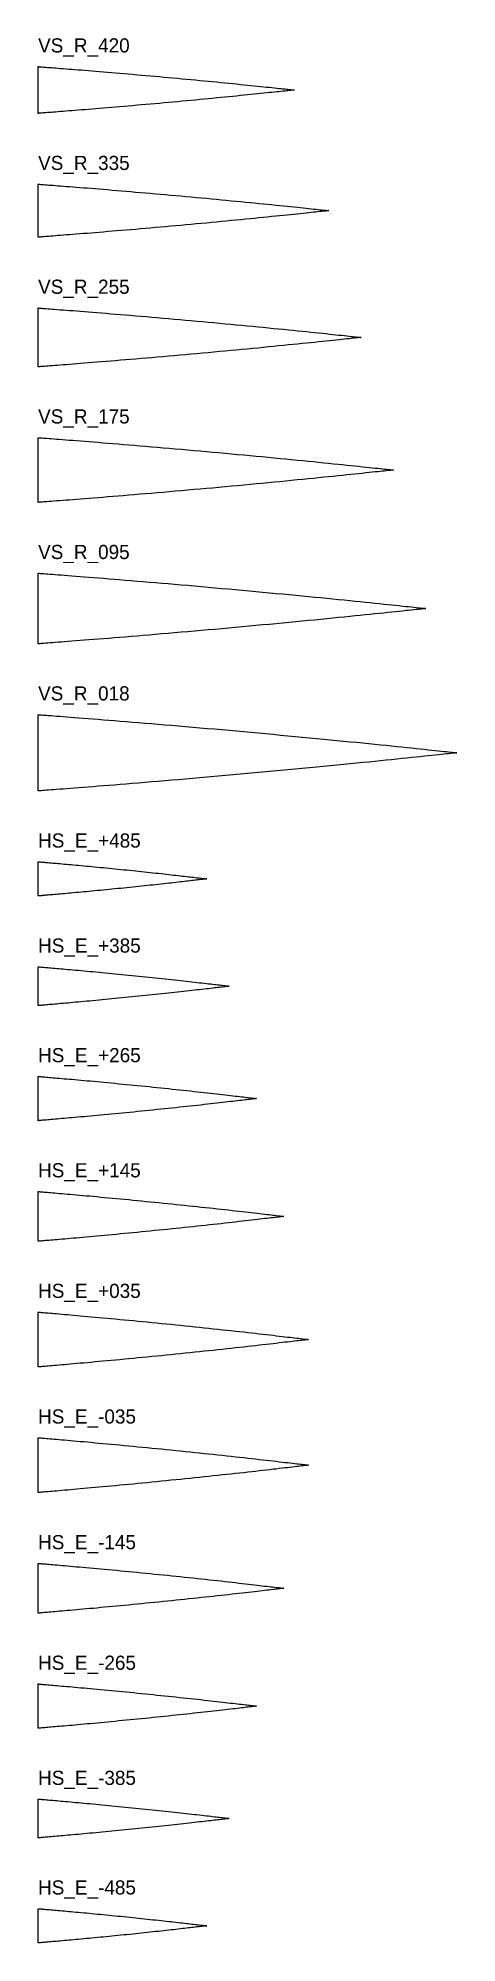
# Model space of a CAD drawing. Header units: millimetres. Extents: x 10 to 99, y 10 to 413.
import ezdxf

# ---------------------------------------------------------------- set-up
doc = ezdxf.new("R2010")
doc.units = ezdxf.units.MM
doc.layers.add('CUT', color=1, linetype='Continuous')
doc.layers.add('ENGRAVE_ID', color=5, linetype='Continuous')

msp = doc.modelspace()

# ---------------------------------------------------------------- linework, layer by layer
at = {"layer": 'CUT'}
for points in [[(10, 407.38), (10.02, 407.38), (10.07, 407.38), (10.15, 407.37), (10.27, 407.36), (10.42, 407.35), (10.61, 407.34), (10.82, 407.32), (11.08, 407.3), (11.36, 407.28), (11.67, 407.26), (12.02, 407.23), (12.4, 407.2), (12.81, 407.17), (13.25, 407.14), (13.72, 407.1), (14.22, 407.06), (14.74, 407.02), (15.3, 406.98), (15.88, 406.93), (16.49, 406.88), (17.12, 406.83), (17.78, 406.78), (18.46, 406.73), (19.17, 406.67), (19.9, 406.61), (20.65, 406.55), (21.42, 406.49), (22.21, 406.42), (23.02, 406.36), (23.85, 406.29), (24.69, 406.22), (25.55, 406.15), (26.42, 406.07), (27.31, 406), (28.21, 405.92), (29.12, 405.84), (30.04, 405.76), (30.97, 405.68), (31.91, 405.6), (32.85, 405.52), (33.8, 405.44), (34.75, 405.35), (35.71, 405.27), (36.66, 405.18), (37.62, 405.09), (38.58, 405), (39.54, 404.92), (40.49, 404.83), (41.44, 404.74), (42.38, 404.65), (43.32, 404.56), (44.25, 404.48), (45.17, 404.39), (46.08, 404.3), (46.97, 404.21), (47.86, 404.13), (48.73, 404.04), (49.59, 403.96), (50.44, 403.87), (51.26, 403.79), (52.07, 403.71), (52.86, 403.63), (53.63, 403.55), (54.39, 403.48), (55.11, 403.4), (55.82, 403.33), (56.5, 403.26), (57.16, 403.19), (57.8, 403.13), (58.41, 403.06), (58.99, 403), (59.54, 402.94), (60.07, 402.89), (60.57, 402.83), (61.04, 402.78), (61.48, 402.74), (61.89, 402.69), (62.27, 402.65), (62.61, 402.62), (62.93, 402.58), (63.21, 402.55), (63.46, 402.52), (63.68, 402.5), (63.86, 402.48), (64.02, 402.46), (64.13, 402.45), (64.22, 402.44), (64.27, 402.44), (64.29, 402.43), (64.27, 402.43), (64.22, 402.43), (64.13, 402.42), (64.02, 402.41), (63.86, 402.39), (63.68, 402.37), (63.46, 402.35), (63.21, 402.32), (62.93, 402.29), (62.61, 402.25), (62.27, 402.22), (61.89, 402.18), (61.48, 402.13), (61.04, 402.08), (60.57, 402.03), (60.07, 401.98), (59.54, 401.93), (58.99, 401.87), (58.41, 401.81), (57.8, 401.74), (57.16, 401.68), (56.5, 401.61), (55.82, 401.54), (55.11, 401.47), (54.39, 401.39), (53.63, 401.32), (52.86, 401.24), (52.07, 401.16), (51.26, 401.08), (50.44, 401), (49.59, 400.91), (48.73, 400.83), (47.86, 400.74), (46.97, 400.66), (46.08, 400.57), (45.17, 400.48), (44.25, 400.39), (43.32, 400.31), (42.38, 400.22), (41.44, 400.13), (40.49, 400.04), (39.54, 399.95), (38.58, 399.86), (37.62, 399.78), (36.66, 399.69), (35.71, 399.6), (34.75, 399.52), (33.8, 399.43), (32.85, 399.35), (31.91, 399.27), (30.97, 399.19), (30.04, 399.1), (29.12, 399.03), (28.21, 398.95), (27.31, 398.87), (26.42, 398.8), (25.55, 398.72), (24.69, 398.65), (23.85, 398.58), (23.02, 398.51), (22.21, 398.44), (21.42, 398.38), (20.65, 398.32), (19.9, 398.26), (19.17, 398.2), (18.46, 398.14), (17.78, 398.09), (17.12, 398.04), (16.49, 397.99), (15.88, 397.94), (15.3, 397.89), (14.74, 397.85), (14.22, 397.81), (13.72, 397.77), (13.25, 397.73), (12.81, 397.7), (12.4, 397.67), (12.02, 397.64), (11.67, 397.61), (11.36, 397.59), (11.08, 397.57), (10.82, 397.55), (10.61, 397.53), (10.42, 397.52), (10.27, 397.51), (10.15, 397.5), (10.07, 397.49), (10.02, 397.49), (10, 397.49)], [(10, 382.49), (10.02, 382.49), (10.08, 382.48), (10.17, 382.47), (10.31, 382.46), (10.48, 382.45), (10.69, 382.44), (10.94, 382.42), (11.22, 382.4), (11.54, 382.37), (11.9, 382.34), (12.29, 382.31), (12.72, 382.28), (13.18, 382.25), (13.68, 382.21), (14.22, 382.17), (14.78, 382.12), (15.38, 382.08), (16.01, 382.03), (16.67, 381.98), (17.36, 381.92), (18.08, 381.87), (18.83, 381.81), (19.6, 381.74), (20.4, 381.68), (21.23, 381.61), (22.08, 381.55), (22.96, 381.47), (23.85, 381.4), (24.77, 381.33), (25.71, 381.25), (26.66, 381.17), (27.64, 381.09), (28.63, 381), (29.63, 380.92), (30.65, 380.83), (31.69, 380.74), (32.73, 380.65), (33.78, 380.56), (34.85, 380.47), (35.92, 380.38), (36.99, 380.28), (38.07, 380.18), (39.16, 380.09), (40.24, 379.99), (41.33, 379.89), (42.42, 379.79), (43.5, 379.69), (44.58, 379.59), (45.66, 379.49), (46.73, 379.39), (47.79, 379.29), (48.84, 379.19), (49.88, 379.09), (50.92, 378.99), (51.94, 378.89), (52.94, 378.8), (53.93, 378.7), (54.91, 378.6), (55.86, 378.51), (56.8, 378.42), (57.72, 378.33), (58.62, 378.24), (59.49, 378.15), (60.34, 378.06), (61.17, 377.98), (61.97, 377.89), (62.75, 377.81), (63.49, 377.74), (64.21, 377.66), (64.9, 377.59), (65.56, 377.52), (66.19, 377.45), (66.79, 377.39), (67.36, 377.33), (67.89, 377.27), (68.39, 377.22), (68.85, 377.17), (69.28, 377.13), (69.67, 377.08), (70.03, 377.04), (70.35, 377.01), (70.64, 376.98), (70.88, 376.95), (71.09, 376.93), (71.27, 376.91), (71.4, 376.9), (71.49, 376.89), (71.55, 376.88), (71.57, 376.88), (71.55, 376.88), (71.49, 376.87), (71.4, 376.86), (71.27, 376.84), (71.09, 376.83), (70.88, 376.8), (70.64, 376.78), (70.35, 376.75), (70.03, 376.71), (69.67, 376.67), (69.28, 376.63), (68.85, 376.58), (68.39, 376.53), (67.89, 376.48), (67.36, 376.42), (66.79, 376.36), (66.19, 376.3), (65.56, 376.23), (64.9, 376.17), (64.21, 376.09), (63.49, 376.02), (62.75, 375.94), (61.97, 375.86), (61.17, 375.78), (60.34, 375.69), (59.49, 375.61), (58.62, 375.52), (57.72, 375.43), (56.8, 375.34), (55.86, 375.24), (54.91, 375.15), (53.93, 375.05), (52.94, 374.96), (51.94, 374.86), (50.92, 374.76), (49.88, 374.66), (48.84, 374.56), (47.79, 374.46), (46.73, 374.36), (45.66, 374.26), (44.58, 374.16), (43.5, 374.06), (42.42, 373.96), (41.33, 373.86), (40.24, 373.77), (39.16, 373.67), (38.07, 373.57), (36.99, 373.47), (35.92, 373.38), (34.85, 373.29), (33.78, 373.19), (32.73, 373.1), (31.69, 373.01), (30.65, 372.92), (29.63, 372.84), (28.63, 372.75), (27.64, 372.67), (26.66, 372.59), (25.71, 372.51), (24.77, 372.43), (23.85, 372.35), (22.96, 372.28), (22.08, 372.21), (21.23, 372.14), (20.4, 372.07), (19.6, 372.01), (18.83, 371.95), (18.08, 371.89), (17.36, 371.83), (16.67, 371.78), (16.01, 371.73), (15.38, 371.68), (14.78, 371.63), (14.22, 371.59), (13.68, 371.55), (13.18, 371.51), (12.72, 371.47), (12.29, 371.44), (11.9, 371.41), (11.54, 371.38), (11.22, 371.36), (10.94, 371.34), (10.69, 371.32), (10.48, 371.3), (10.31, 371.29), (10.17, 371.28), (10.08, 371.27), (10.02, 371.27), (10, 371.27)], [(10, 356.27), (10.02, 356.27), (10.09, 356.26), (10.19, 356.25), (10.34, 356.24), (10.53, 356.23), (10.76, 356.21), (11.04, 356.19), (11.36, 356.17), (11.71, 356.14), (12.11, 356.11), (12.55, 356.08), (13.02, 356.04), (13.54, 356), (14.09, 355.96), (14.69, 355.91), (15.31, 355.86), (15.98, 355.81), (16.68, 355.76), (17.41, 355.7), (18.18, 355.64), (18.98, 355.58), (19.81, 355.51), (20.67, 355.44), (21.56, 355.37), (22.48, 355.3), (23.43, 355.22), (24.4, 355.14), (25.39, 355.06), (26.41, 354.98), (27.46, 354.89), (28.52, 354.8), (29.6, 354.71), (30.7, 354.62), (31.82, 354.53), (32.95, 354.43), (34.1, 354.33), (35.26, 354.23), (36.43, 354.13), (37.61, 354.03), (38.8, 353.92), (40, 353.82), (41.2, 353.71), (42.4, 353.6), (43.61, 353.49), (44.82, 353.38), (46.03, 353.27), (47.23, 353.16), (48.43, 353.05), (49.63, 352.94), (50.82, 352.83), (52, 352.72), (53.17, 352.61), (54.33, 352.5), (55.47, 352.39), (56.61, 352.28), (57.72, 352.17), (58.83, 352.06), (59.91, 351.95), (60.97, 351.85), (62.01, 351.75), (63.03, 351.64), (64.03, 351.54), (65, 351.45), (65.95, 351.35), (66.87, 351.26), (67.76, 351.16), (68.62, 351.08), (69.45, 350.99), (70.25, 350.91), (71.02, 350.83), (71.75, 350.75), (72.45, 350.68), (73.12, 350.61), (73.74, 350.54), (74.34, 350.48), (74.89, 350.42), (75.4, 350.36), (75.88, 350.31), (76.32, 350.26), (76.72, 350.22), (77.07, 350.18), (77.39, 350.15), (77.66, 350.12), (77.9, 350.09), (78.09, 350.07), (78.24, 350.06), (78.34, 350.04), (78.41, 350.04), (78.43, 350.04), (78.41, 350.03), (78.34, 350.03), (78.24, 350.01), (78.09, 350), (77.9, 349.98), (77.66, 349.95), (77.39, 349.92), (77.07, 349.89), (76.72, 349.85), (76.32, 349.81), (75.88, 349.76), (75.4, 349.71), (74.89, 349.65), (74.34, 349.59), (73.74, 349.53), (73.12, 349.46), (72.45, 349.39), (71.75, 349.32), (71.02, 349.24), (70.25, 349.16), (69.45, 349.08), (68.62, 348.99), (67.76, 348.91), (66.87, 348.81), (65.95, 348.72), (65, 348.62), (64.03, 348.53), (63.03, 348.43), (62.01, 348.32), (60.97, 348.22), (59.91, 348.12), (58.83, 348.01), (57.72, 347.9), (56.61, 347.79), (55.47, 347.68), (54.33, 347.57), (53.17, 347.46), (52, 347.35), (50.82, 347.24), (49.63, 347.13), (48.43, 347.02), (47.23, 346.91), (46.03, 346.8), (44.82, 346.69), (43.61, 346.58), (42.4, 346.47), (41.2, 346.36), (40, 346.25), (38.8, 346.15), (37.61, 346.04), (36.43, 345.94), (35.26, 345.84), (34.1, 345.74), (32.95, 345.64), (31.82, 345.54), (30.7, 345.45), (29.6, 345.36), (28.52, 345.27), (27.46, 345.18), (26.41, 345.09), (25.39, 345.01), (24.4, 344.93), (23.43, 344.85), (22.48, 344.77), (21.56, 344.7), (20.67, 344.63), (19.81, 344.56), (18.98, 344.49), (18.18, 344.43), (17.41, 344.37), (16.68, 344.31), (15.98, 344.26), (15.31, 344.21), (14.69, 344.16), (14.09, 344.11), (13.54, 344.07), (13.02, 344.03), (12.55, 343.99), (12.11, 343.96), (11.71, 343.93), (11.36, 343.9), (11.04, 343.88), (10.76, 343.86), (10.53, 343.84), (10.34, 343.83), (10.19, 343.82), (10.09, 343.81), (10.02, 343.8), (10, 343.8)], [(10, 328.8), (10.02, 328.8), (10.09, 328.8), (10.21, 328.79), (10.37, 328.77), (10.58, 328.76), (10.84, 328.74), (11.14, 328.72), (11.49, 328.69), (11.88, 328.66), (12.32, 328.63), (12.8, 328.59), (13.33, 328.55), (13.89, 328.51), (14.5, 328.46), (15.15, 328.41), (15.85, 328.36), (16.58, 328.3), (17.35, 328.24), (18.15, 328.18), (19, 328.11), (19.88, 328.04), (20.79, 327.97), (21.74, 327.9), (22.72, 327.82), (23.73, 327.74), (24.77, 327.65), (25.84, 327.57), (26.94, 327.48), (28.06, 327.38), (29.21, 327.29), (30.38, 327.19), (31.57, 327.09), (32.78, 326.99), (34.01, 326.89), (35.26, 326.78), (36.52, 326.67), (37.79, 326.56), (39.08, 326.45), (40.38, 326.34), (41.69, 326.22), (43, 326.11), (44.33, 325.99), (45.65, 325.87), (46.98, 325.75), (48.31, 325.63), (49.64, 325.51), (50.96, 325.39), (52.28, 325.27), (53.6, 325.14), (54.91, 325.02), (56.2, 324.9), (57.49, 324.78), (58.77, 324.66), (60.03, 324.53), (61.28, 324.41), (62.51, 324.29), (63.72, 324.18), (64.91, 324.06), (66.08, 323.94), (67.23, 323.83), (68.35, 323.72), (69.45, 323.61), (70.51, 323.5), (71.56, 323.39), (72.57, 323.29), (73.55, 323.19), (74.49, 323.09), (75.41, 323), (76.29, 322.91), (77.13, 322.82), (77.94, 322.73), (78.71, 322.65), (79.44, 322.58), (80.13, 322.5), (80.78, 322.43), (81.39, 322.37), (81.96, 322.31), (82.48, 322.25), (82.96, 322.2), (83.4, 322.15), (83.79, 322.11), (84.14, 322.07), (84.44, 322.04), (84.7, 322.01), (84.91, 321.99), (85.07, 321.97), (85.19, 321.96), (85.26, 321.95), (85.29, 321.95), (85.26, 321.94), (85.19, 321.94), (85.07, 321.92), (84.91, 321.91), (84.7, 321.88), (84.44, 321.86), (84.14, 321.82), (83.79, 321.79), (83.4, 321.74), (82.96, 321.7), (82.48, 321.64), (81.96, 321.59), (81.39, 321.53), (80.78, 321.46), (80.13, 321.39), (79.44, 321.32), (78.71, 321.24), (77.94, 321.16), (77.13, 321.08), (76.29, 320.99), (75.41, 320.9), (74.49, 320.8), (73.55, 320.7), (72.57, 320.6), (71.56, 320.5), (70.51, 320.4), (69.45, 320.29), (68.35, 320.18), (67.23, 320.07), (66.08, 319.95), (64.91, 319.84), (63.72, 319.72), (62.51, 319.6), (61.28, 319.48), (60.03, 319.36), (58.77, 319.24), (57.49, 319.12), (56.2, 319), (54.91, 318.87), (53.6, 318.75), (52.28, 318.63), (50.96, 318.51), (49.64, 318.39), (48.31, 318.26), (46.98, 318.14), (45.65, 318.02), (44.33, 317.91), (43, 317.79), (41.69, 317.67), (40.38, 317.56), (39.08, 317.44), (37.79, 317.33), (36.52, 317.22), (35.26, 317.11), (34.01, 317.01), (32.78, 316.9), (31.57, 316.8), (30.38, 316.7), (29.21, 316.61), (28.06, 316.51), (26.94, 316.42), (25.84, 316.33), (24.77, 316.24), (23.73, 316.16), (22.72, 316.08), (21.74, 316), (20.79, 315.92), (19.88, 315.85), (19, 315.78), (18.15, 315.72), (17.35, 315.65), (16.58, 315.59), (15.85, 315.54), (15.15, 315.48), (14.5, 315.43), (13.89, 315.39), (13.33, 315.34), (12.8, 315.3), (12.32, 315.27), (11.88, 315.23), (11.49, 315.2), (11.14, 315.18), (10.84, 315.16), (10.58, 315.14), (10.37, 315.12), (10.21, 315.11), (10.09, 315.1), (10.02, 315.09), (10, 315.09)], [(10, 300.09), (10.03, 300.09), (10.1, 300.08), (10.23, 300.07), (10.41, 300.06), (10.64, 300.04), (10.92, 300.02), (11.25, 300), (11.63, 299.97), (12.06, 299.94), (12.53, 299.9), (13.06, 299.86), (13.63, 299.82), (14.25, 299.77), (14.91, 299.72), (15.62, 299.67), (16.38, 299.61), (17.18, 299.55), (18.02, 299.48), (18.9, 299.41), (19.82, 299.34), (20.78, 299.26), (21.77, 299.19), (22.81, 299.1), (23.88, 299.02), (24.98, 298.93), (26.12, 298.84), (27.28, 298.74), (28.48, 298.65), (29.7, 298.55), (30.96, 298.44), (32.23, 298.34), (33.53, 298.23), (34.85, 298.12), (36.19, 298), (37.56, 297.89), (38.93, 297.77), (40.32, 297.65), (41.73, 297.53), (43.15, 297.4), (44.57, 297.28), (46.01, 297.15), (47.45, 297.02), (48.9, 296.89), (50.35, 296.76), (51.8, 296.63), (53.25, 296.5), (54.69, 296.37), (56.13, 296.23), (57.57, 296.1), (59, 295.97), (60.41, 295.83), (61.82, 295.7), (63.21, 295.57), (64.59, 295.44), (65.95, 295.3), (67.29, 295.17), (68.61, 295.05), (69.91, 294.92), (71.19, 294.79), (72.44, 294.67), (73.66, 294.54), (74.86, 294.42), (76.03, 294.31), (77.16, 294.19), (78.27, 294.08), (79.33, 293.97), (80.37, 293.86), (81.37, 293.76), (82.33, 293.66), (83.25, 293.56), (84.13, 293.47), (84.97, 293.38), (85.76, 293.3), (86.52, 293.22), (87.23, 293.14), (87.89, 293.07), (88.51, 293.01), (89.09, 292.94), (89.61, 292.89), (90.09, 292.84), (90.52, 292.79), (90.9, 292.75), (91.23, 292.71), (91.5, 292.68), (91.73, 292.66), (91.91, 292.64), (92.04, 292.62), (92.12, 292.62), (92.14, 292.61), (92.12, 292.61), (92.04, 292.6), (91.91, 292.59), (91.73, 292.57), (91.5, 292.54), (91.23, 292.51), (90.9, 292.48), (90.52, 292.44), (90.09, 292.39), (89.61, 292.34), (89.09, 292.28), (88.51, 292.22), (87.89, 292.16), (87.23, 292.08), (86.52, 292.01), (85.76, 291.93), (84.97, 291.84), (84.13, 291.76), (83.25, 291.66), (82.33, 291.57), (81.37, 291.47), (80.37, 291.36), (79.33, 291.26), (78.27, 291.15), (77.16, 291.04), (76.03, 290.92), (74.86, 290.8), (73.66, 290.68), (72.44, 290.56), (71.19, 290.44), (69.91, 290.31), (68.61, 290.18), (67.29, 290.05), (65.95, 289.92), (64.59, 289.79), (63.21, 289.66), (61.82, 289.53), (60.41, 289.39), (59, 289.26), (57.57, 289.13), (56.13, 288.99), (54.69, 288.86), (53.25, 288.73), (51.8, 288.6), (50.35, 288.46), (48.9, 288.33), (47.45, 288.2), (46.01, 288.08), (44.57, 287.95), (43.15, 287.82), (41.73, 287.7), (40.32, 287.58), (38.93, 287.46), (37.56, 287.34), (36.19, 287.22), (34.85, 287.11), (33.53, 287), (32.23, 286.89), (30.96, 286.79), (29.7, 286.68), (28.48, 286.58), (27.28, 286.48), (26.12, 286.39), (24.98, 286.3), (23.88, 286.21), (22.81, 286.12), (21.77, 286.04), (20.78, 285.96), (19.82, 285.89), (18.9, 285.82), (18.02, 285.75), (17.18, 285.68), (16.38, 285.62), (15.62, 285.56), (14.91, 285.51), (14.25, 285.46), (13.63, 285.41), (13.06, 285.37), (12.53, 285.33), (12.06, 285.29), (11.63, 285.26), (11.25, 285.23), (10.92, 285.2), (10.64, 285.18), (10.41, 285.17), (10.23, 285.15), (10.1, 285.14), (10.03, 285.14), (10, 285.14)], [(10, 270.14), (10.03, 270.13), (10.11, 270.13), (10.25, 270.12), (10.44, 270.1), (10.69, 270.08), (10.99, 270.06), (11.35, 270.03), (11.76, 270), (12.22, 269.97), (12.74, 269.93), (13.3, 269.89), (13.92, 269.84), (14.59, 269.79), (15.31, 269.73), (16.08, 269.68), (16.89, 269.61), (17.75, 269.55), (18.66, 269.48), (19.61, 269.4), (20.61, 269.32), (21.64, 269.24), (22.72, 269.16), (23.84, 269.07), (24.99, 268.98), (26.18, 268.88), (27.41, 268.78), (28.67, 268.68), (29.96, 268.57), (31.29, 268.46), (32.64, 268.35), (34.02, 268.24), (35.42, 268.12), (36.85, 268), (38.3, 267.88), (39.77, 267.75), (41.26, 267.63), (42.76, 267.5), (44.28, 267.37), (45.81, 267.23), (47.35, 267.1), (48.9, 266.96), (50.46, 266.82), (52.02, 266.68), (53.59, 266.54), (55.15, 266.4), (56.72, 266.26), (58.28, 266.11), (59.84, 265.97), (61.39, 265.82), (62.93, 265.68), (64.46, 265.54), (65.98, 265.39), (67.49, 265.25), (68.97, 265.11), (70.44, 264.96), (71.89, 264.82), (73.32, 264.68), (74.72, 264.55), (76.1, 264.41), (77.46, 264.28), (78.78, 264.14), (80.07, 264.01), (81.33, 263.89), (82.56, 263.76), (83.75, 263.64), (84.91, 263.52), (86.02, 263.41), (87.1, 263.3), (88.14, 263.19), (89.13, 263.08), (90.08, 262.98), (90.99, 262.89), (91.85, 262.8), (92.67, 262.71), (93.43, 262.63), (94.15, 262.55), (94.82, 262.48), (95.44, 262.41), (96.01, 262.35), (96.52, 262.3), (96.99, 262.25), (97.4, 262.2), (97.75, 262.17), (98.05, 262.13), (98.3, 262.11), (98.49, 262.08), (98.63, 262.07), (98.72, 262.06), (98.74, 262.06), (98.72, 262.05), (98.63, 262.05), (98.49, 262.03), (98.3, 262.01), (98.05, 261.98), (97.75, 261.95), (97.4, 261.91), (96.99, 261.87), (96.52, 261.82), (96.01, 261.76), (95.44, 261.7), (94.82, 261.63), (94.15, 261.56), (93.43, 261.49), (92.67, 261.4), (91.85, 261.32), (90.99, 261.23), (90.08, 261.13), (89.13, 261.03), (88.14, 260.93), (87.1, 260.82), (86.02, 260.71), (84.91, 260.59), (83.75, 260.47), (82.56, 260.35), (81.33, 260.23), (80.07, 260.1), (78.78, 259.97), (77.46, 259.84), (76.1, 259.7), (74.72, 259.57), (73.32, 259.43), (71.89, 259.29), (70.44, 259.15), (68.97, 259.01), (67.49, 258.87), (65.98, 258.72), (64.46, 258.58), (62.93, 258.43), (61.39, 258.29), (59.84, 258.15), (58.28, 258), (56.72, 257.86), (55.15, 257.72), (53.59, 257.57), (52.02, 257.43), (50.46, 257.29), (48.9, 257.16), (47.35, 257.02), (45.81, 256.88), (44.28, 256.75), (42.76, 256.62), (41.26, 256.49), (39.77, 256.36), (38.3, 256.24), (36.85, 256.11), (35.42, 255.99), (34.02, 255.88), (32.64, 255.76), (31.29, 255.65), (29.96, 255.54), (28.67, 255.44), (27.41, 255.33), (26.18, 255.23), (24.99, 255.14), (23.84, 255.05), (22.72, 254.96), (21.64, 254.87), (20.61, 254.79), (19.61, 254.71), (18.66, 254.64), (17.75, 254.57), (16.89, 254.5), (16.08, 254.44), (15.31, 254.38), (14.59, 254.33), (13.92, 254.28), (13.3, 254.23), (12.74, 254.19), (12.22, 254.15), (11.76, 254.11), (11.35, 254.08), (10.99, 254.05), (10.69, 254.03), (10.44, 254.01), (10.25, 254), (10.11, 253.99), (10.03, 253.98), (10, 253.98)], [(10, 238.98), (10.01, 238.98), (10.04, 238.98), (10.1, 238.97), (10.18, 238.96), (10.28, 238.96), (10.4, 238.95), (10.54, 238.93), (10.71, 238.92), (10.89, 238.9), (11.1, 238.89), (11.33, 238.87), (11.58, 238.85), (11.85, 238.82), (12.14, 238.8), (12.45, 238.77), (12.77, 238.74), (13.12, 238.71), (13.49, 238.68), (13.87, 238.65), (14.27, 238.61), (14.69, 238.58), (15.12, 238.54), (15.57, 238.5), (16.03, 238.46), (16.51, 238.41), (17.01, 238.37), (17.52, 238.32), (18.04, 238.28), (18.57, 238.23), (19.11, 238.18), (19.67, 238.13), (20.23, 238.07), (20.81, 238.02), (21.39, 237.96), (21.98, 237.91), (22.58, 237.85), (23.19, 237.79), (23.8, 237.73), (24.41, 237.67), (25.03, 237.61), (25.66, 237.55), (26.29, 237.49), (26.91, 237.43), (27.54, 237.36), (28.18, 237.3), (28.81, 237.24), (29.43, 237.17), (30.06, 237.11), (30.69, 237.04), (31.31, 236.98), (31.92, 236.91), (32.53, 236.85), (33.14, 236.78), (33.74, 236.72), (34.33, 236.66), (34.91, 236.59), (35.49, 236.53), (36.05, 236.47), (36.61, 236.41), (37.15, 236.35), (37.68, 236.29), (38.2, 236.23), (38.71, 236.17), (39.21, 236.12), (39.69, 236.06), (40.15, 236.01), (40.6, 235.96), (41.03, 235.91), (41.45, 235.86), (41.85, 235.82), (42.23, 235.77), (42.6, 235.73), (42.95, 235.69), (43.27, 235.65), (43.58, 235.61), (43.87, 235.58), (44.14, 235.55), (44.39, 235.52), (44.62, 235.49), (44.83, 235.46), (45.01, 235.44), (45.18, 235.42), (45.32, 235.4), (45.44, 235.39), (45.54, 235.38), (45.62, 235.37), (45.68, 235.36), (45.71, 235.36), (45.72, 235.36), (45.71, 235.35), (45.68, 235.35), (45.62, 235.34), (45.54, 235.33), (45.44, 235.32), (45.32, 235.31), (45.18, 235.29), (45.01, 235.27), (44.83, 235.25), (44.62, 235.22), (44.39, 235.2), (44.14, 235.17), (43.87, 235.13), (43.58, 235.1), (43.27, 235.06), (42.95, 235.03), (42.6, 234.98), (42.23, 234.94), (41.85, 234.9), (41.45, 234.85), (41.03, 234.8), (40.6, 234.75), (40.15, 234.7), (39.69, 234.65), (39.21, 234.59), (38.71, 234.54), (38.2, 234.48), (37.68, 234.42), (37.15, 234.36), (36.61, 234.3), (36.05, 234.24), (35.49, 234.18), (34.91, 234.12), (34.33, 234.05), (33.74, 233.99), (33.14, 233.93), (32.53, 233.86), (31.92, 233.8), (31.31, 233.73), (30.69, 233.67), (30.06, 233.6), (29.43, 233.54), (28.81, 233.48), (28.18, 233.41), (27.54, 233.35), (26.91, 233.29), (26.29, 233.22), (25.66, 233.16), (25.03, 233.1), (24.41, 233.04), (23.8, 232.98), (23.19, 232.92), (22.58, 232.86), (21.98, 232.8), (21.39, 232.75), (20.81, 232.69), (20.23, 232.64), (19.67, 232.59), (19.11, 232.53), (18.57, 232.48), (18.04, 232.44), (17.52, 232.39), (17.01, 232.34), (16.51, 232.3), (16.03, 232.25), (15.57, 232.21), (15.12, 232.17), (14.69, 232.14), (14.27, 232.1), (13.87, 232.06), (13.49, 232.03), (13.12, 232), (12.77, 231.97), (12.45, 231.94), (12.14, 231.91), (11.85, 231.89), (11.58, 231.87), (11.33, 231.84), (11.1, 231.83), (10.89, 231.81), (10.71, 231.79), (10.54, 231.78), (10.4, 231.77), (10.28, 231.76), (10.18, 231.75), (10.1, 231.74), (10.04, 231.74), (10.01, 231.73), (10, 231.73)], [(10, 216.73), (10.01, 216.73), (10.05, 216.73), (10.11, 216.72), (10.2, 216.72), (10.31, 216.71), (10.45, 216.7), (10.62, 216.68), (10.8, 216.67), (11.01, 216.65), (11.25, 216.63), (11.51, 216.61), (11.79, 216.58), (12.1, 216.56), (12.42, 216.53), (12.77, 216.5), (13.15, 216.47), (13.54, 216.43), (13.95, 216.4), (14.39, 216.36), (14.84, 216.32), (15.32, 216.28), (15.81, 216.23), (16.32, 216.19), (16.85, 216.14), (17.39, 216.09), (17.95, 216.04), (18.53, 215.99), (19.12, 215.94), (19.72, 215.88), (20.34, 215.82), (20.97, 215.77), (21.61, 215.71), (22.26, 215.65), (22.92, 215.58), (23.59, 215.52), (24.27, 215.45), (24.96, 215.39), (25.65, 215.32), (26.35, 215.25), (27.06, 215.19), (27.76, 215.12), (28.47, 215.04), (29.19, 214.97), (29.9, 214.9), (30.62, 214.83), (31.33, 214.76), (32.05, 214.68), (32.76, 214.61), (33.46, 214.54), (34.17, 214.46), (34.87, 214.39), (35.56, 214.32), (36.25, 214.25), (36.93, 214.17), (37.6, 214.1), (38.26, 214.03), (38.91, 213.96), (39.55, 213.89), (40.18, 213.82), (40.8, 213.75), (41.4, 213.68), (41.99, 213.62), (42.57, 213.55), (43.13, 213.49), (43.67, 213.43), (44.2, 213.37), (44.71, 213.31), (45.2, 213.25), (45.68, 213.2), (46.13, 213.15), (46.57, 213.1), (46.98, 213.05), (47.37, 213), (47.75, 212.96), (48.1, 212.92), (48.42, 212.88), (48.73, 212.84), (49.01, 212.81), (49.27, 212.78), (49.51, 212.75), (49.72, 212.72), (49.9, 212.7), (50.07, 212.68), (50.21, 212.66), (50.32, 212.65), (50.41, 212.64), (50.47, 212.63), (50.51, 212.63), (50.52, 212.63), (50.51, 212.62), (50.47, 212.62), (50.41, 212.61), (50.32, 212.6), (50.21, 212.59), (50.07, 212.57), (49.9, 212.55), (49.72, 212.53), (49.51, 212.5), (49.27, 212.47), (49.01, 212.44), (48.73, 212.41), (48.42, 212.37), (48.1, 212.33), (47.75, 212.29), (47.37, 212.25), (46.98, 212.2), (46.57, 212.15), (46.13, 212.1), (45.68, 212.05), (45.2, 212), (44.71, 211.94), (44.2, 211.88), (43.67, 211.82), (43.13, 211.76), (42.57, 211.7), (41.99, 211.63), (41.4, 211.57), (40.8, 211.5), (40.18, 211.43), (39.55, 211.36), (38.91, 211.29), (38.26, 211.22), (37.6, 211.15), (36.93, 211.08), (36.25, 211), (35.56, 210.93), (34.87, 210.86), (34.17, 210.79), (33.46, 210.71), (32.76, 210.64), (32.05, 210.57), (31.33, 210.49), (30.62, 210.42), (29.9, 210.35), (29.19, 210.28), (28.47, 210.21), (27.76, 210.13), (27.06, 210.07), (26.35, 210), (25.65, 209.93), (24.96, 209.86), (24.27, 209.8), (23.59, 209.73), (22.92, 209.67), (22.26, 209.6), (21.61, 209.54), (20.97, 209.48), (20.34, 209.43), (19.72, 209.37), (19.12, 209.31), (18.53, 209.26), (17.95, 209.21), (17.39, 209.16), (16.85, 209.11), (16.32, 209.06), (15.81, 209.02), (15.32, 208.97), (14.84, 208.93), (14.39, 208.89), (13.95, 208.85), (13.54, 208.82), (13.15, 208.78), (12.77, 208.75), (12.42, 208.72), (12.1, 208.69), (11.79, 208.67), (11.51, 208.64), (11.25, 208.62), (11.01, 208.6), (10.8, 208.58), (10.62, 208.57), (10.45, 208.56), (10.31, 208.54), (10.2, 208.53), (10.11, 208.53), (10.05, 208.52), (10.01, 208.52), (10, 208.52)], [(10, 193.52), (10.01, 193.52), (10.06, 193.51), (10.13, 193.51), (10.23, 193.5), (10.36, 193.49), (10.52, 193.47), (10.7, 193.46), (10.92, 193.44), (11.16, 193.42), (11.43, 193.4), (11.72, 193.37), (12.05, 193.35), (12.39, 193.32), (12.77, 193.28), (13.17, 193.25), (13.59, 193.21), (14.04, 193.17), (14.52, 193.13), (15.01, 193.09), (15.53, 193.04), (16.07, 193), (16.63, 192.95), (17.22, 192.9), (17.82, 192.84), (18.44, 192.79), (19.08, 192.73), (19.74, 192.67), (20.41, 192.61), (21.1, 192.55), (21.81, 192.48), (22.53, 192.41), (23.26, 192.35), (24, 192.28), (24.76, 192.21), (25.52, 192.13), (26.3, 192.06), (27.09, 191.98), (27.88, 191.91), (28.68, 191.83), (29.48, 191.75), (30.29, 191.67), (31.1, 191.59), (31.92, 191.51), (32.73, 191.43), (33.55, 191.35), (34.36, 191.26), (35.18, 191.18), (35.99, 191.1), (36.8, 191.01), (37.6, 190.93), (38.4, 190.84), (39.19, 190.76), (39.98, 190.68), (40.76, 190.6), (41.52, 190.51), (42.28, 190.43), (43.02, 190.35), (43.75, 190.27), (44.47, 190.19), (45.18, 190.11), (45.87, 190.04), (46.54, 189.96), (47.2, 189.89), (47.84, 189.82), (48.46, 189.75), (49.06, 189.68), (49.65, 189.61), (50.21, 189.55), (50.75, 189.48), (51.27, 189.42), (51.76, 189.36), (52.24, 189.31), (52.69, 189.26), (53.11, 189.21), (53.51, 189.16), (53.89, 189.12), (54.23, 189.07), (54.56, 189.04), (54.85, 189), (55.12, 188.97), (55.36, 188.94), (55.58, 188.91), (55.76, 188.89), (55.92, 188.87), (56.05, 188.86), (56.15, 188.84), (56.22, 188.83), (56.27, 188.83), (56.28, 188.83), (56.27, 188.83), (56.22, 188.82), (56.15, 188.81), (56.05, 188.8), (55.92, 188.78), (55.76, 188.77), (55.58, 188.74), (55.36, 188.72), (55.12, 188.69), (54.85, 188.66), (54.56, 188.62), (54.23, 188.58), (53.89, 188.54), (53.51, 188.5), (53.11, 188.45), (52.69, 188.4), (52.24, 188.35), (51.76, 188.29), (51.27, 188.23), (50.75, 188.17), (50.21, 188.11), (49.65, 188.05), (49.06, 187.98), (48.46, 187.91), (47.84, 187.84), (47.2, 187.77), (46.54, 187.69), (45.87, 187.62), (45.18, 187.54), (44.47, 187.46), (43.75, 187.39), (43.02, 187.31), (42.28, 187.22), (41.52, 187.14), (40.76, 187.06), (39.98, 186.98), (39.19, 186.89), (38.4, 186.81), (37.6, 186.73), (36.8, 186.64), (35.99, 186.56), (35.18, 186.48), (34.36, 186.39), (33.55, 186.31), (32.73, 186.23), (31.92, 186.15), (31.1, 186.06), (30.29, 185.98), (29.48, 185.9), (28.68, 185.83), (27.88, 185.75), (27.09, 185.67), (26.3, 185.6), (25.52, 185.52), (24.76, 185.45), (24, 185.38), (23.26, 185.31), (22.53, 185.24), (21.81, 185.17), (21.1, 185.11), (20.41, 185.05), (19.74, 184.99), (19.08, 184.93), (18.44, 184.87), (17.82, 184.81), (17.22, 184.76), (16.63, 184.71), (16.07, 184.66), (15.53, 184.61), (15.01, 184.57), (14.52, 184.52), (14.04, 184.48), (13.59, 184.44), (13.17, 184.41), (12.77, 184.37), (12.39, 184.34), (12.05, 184.31), (11.72, 184.28), (11.43, 184.26), (11.16, 184.24), (10.92, 184.22), (10.7, 184.2), (10.52, 184.18), (10.36, 184.17), (10.23, 184.16), (10.13, 184.15), (10.06, 184.14), (10.01, 184.14), (10, 184.14)], [(10, 169.14), (10.02, 169.14), (10.06, 169.13), (10.15, 169.13), (10.26, 169.12), (10.4, 169.1), (10.58, 169.09), (10.79, 169.07), (11.03, 169.05), (11.3, 169.03), (11.6, 169), (11.94, 168.98), (12.3, 168.95), (12.69, 168.91), (13.11, 168.88), (13.56, 168.84), (14.04, 168.8), (14.55, 168.75), (15.08, 168.71), (15.64, 168.66), (16.22, 168.61), (16.83, 168.55), (17.46, 168.5), (18.11, 168.44), (18.79, 168.38), (19.49, 168.32), (20.21, 168.25), (20.95, 168.19), (21.71, 168.12), (22.48, 168.05), (23.28, 167.97), (24.08, 167.9), (24.91, 167.82), (25.75, 167.74), (26.6, 167.66), (27.46, 167.58), (28.33, 167.5), (29.21, 167.42), (30.1, 167.33), (31, 167.24), (31.9, 167.15), (32.81, 167.06), (33.73, 166.97), (34.64, 166.88), (35.56, 166.79), (36.48, 166.7), (37.4, 166.61), (38.31, 166.51), (39.23, 166.42), (40.14, 166.32), (41.04, 166.23), (41.94, 166.14), (42.83, 166.04), (43.71, 165.95), (44.58, 165.86), (45.44, 165.76), (46.29, 165.67), (47.13, 165.58), (47.96, 165.49), (48.76, 165.4), (49.56, 165.31), (50.33, 165.23), (51.09, 165.14), (51.83, 165.06), (52.55, 164.98), (53.25, 164.9), (53.93, 164.82), (54.58, 164.75), (55.21, 164.67), (55.82, 164.6), (56.4, 164.54), (56.96, 164.47), (57.49, 164.41), (58, 164.35), (58.48, 164.29), (58.93, 164.24), (59.35, 164.19), (59.74, 164.14), (60.1, 164.1), (60.44, 164.06), (60.74, 164.02), (61.01, 163.99), (61.25, 163.96), (61.46, 163.94), (61.64, 163.92), (61.78, 163.9), (61.89, 163.89), (61.98, 163.88), (62.02, 163.87), (62.04, 163.87), (62.02, 163.87), (61.98, 163.86), (61.89, 163.85), (61.78, 163.84), (61.64, 163.82), (61.46, 163.8), (61.25, 163.77), (61.01, 163.74), (60.74, 163.71), (60.44, 163.67), (60.1, 163.63), (59.74, 163.59), (59.35, 163.55), (58.93, 163.5), (58.48, 163.44), (58, 163.39), (57.49, 163.33), (56.96, 163.26), (56.4, 163.2), (55.82, 163.13), (55.21, 163.06), (54.58, 162.99), (53.93, 162.91), (53.25, 162.84), (52.55, 162.76), (51.83, 162.68), (51.09, 162.59), (50.33, 162.51), (49.56, 162.42), (48.76, 162.33), (47.96, 162.25), (47.13, 162.16), (46.29, 162.06), (45.44, 161.97), (44.58, 161.88), (43.71, 161.79), (42.83, 161.69), (41.94, 161.6), (41.04, 161.51), (40.14, 161.41), (39.23, 161.32), (38.31, 161.22), (37.4, 161.13), (36.48, 161.04), (35.56, 160.94), (34.64, 160.85), (33.73, 160.76), (32.81, 160.67), (31.9, 160.58), (31, 160.49), (30.1, 160.41), (29.21, 160.32), (28.33, 160.24), (27.46, 160.15), (26.6, 160.07), (25.75, 159.99), (24.91, 159.91), (24.08, 159.84), (23.28, 159.76), (22.48, 159.69), (21.71, 159.62), (20.95, 159.55), (20.21, 159.48), (19.49, 159.42), (18.79, 159.36), (18.11, 159.29), (17.46, 159.24), (16.83, 159.18), (16.22, 159.13), (15.64, 159.08), (15.08, 159.03), (14.55, 158.98), (14.04, 158.94), (13.56, 158.9), (13.11, 158.86), (12.69, 158.82), (12.3, 158.79), (11.94, 158.76), (11.6, 158.73), (11.3, 158.71), (11.03, 158.68), (10.79, 158.66), (10.58, 158.65), (10.4, 158.63), (10.26, 158.62), (10.15, 158.61), (10.06, 158.6), (10.02, 158.6), (10, 158.6)], [(10, 143.6), (10.02, 143.6), (10.07, 143.59), (10.16, 143.58), (10.29, 143.57), (10.45, 143.56), (10.64, 143.54), (10.87, 143.52), (11.14, 143.5), (11.43, 143.48), (11.77, 143.45), (12.13, 143.42), (12.53, 143.38), (12.96, 143.35), (13.43, 143.31), (13.92, 143.27), (14.45, 143.22), (15.01, 143.17), (15.59, 143.12), (16.21, 143.07), (16.85, 143.01), (17.52, 142.95), (18.22, 142.89), (18.94, 142.83), (19.68, 142.76), (20.45, 142.69), (21.25, 142.62), (22.06, 142.55), (22.9, 142.47), (23.75, 142.4), (24.62, 142.32), (25.51, 142.23), (26.42, 142.15), (27.34, 142.06), (28.28, 141.97), (29.23, 141.88), (30.19, 141.79), (31.16, 141.7), (32.14, 141.61), (33.13, 141.51), (34.13, 141.41), (35.13, 141.31), (36.13, 141.21), (37.14, 141.11), (38.15, 141.01), (39.17, 140.91), (40.18, 140.81), (41.19, 140.71), (42.19, 140.6), (43.19, 140.5), (44.19, 140.39), (45.18, 140.29), (46.16, 140.19), (47.13, 140.08), (48.09, 139.98), (49.04, 139.88), (49.98, 139.78), (50.9, 139.68), (51.81, 139.58), (52.7, 139.48), (53.57, 139.39), (54.42, 139.29), (55.26, 139.2), (56.07, 139.11), (56.87, 139.02), (57.64, 138.93), (58.38, 138.84), (59.1, 138.76), (59.8, 138.68), (60.47, 138.6), (61.11, 138.53), (61.73, 138.46), (62.31, 138.39), (62.87, 138.32), (63.4, 138.26), (63.89, 138.2), (64.36, 138.15), (64.79, 138.1), (65.19, 138.05), (65.55, 138.01), (65.89, 137.97), (66.18, 137.93), (66.45, 137.9), (66.68, 137.87), (66.87, 137.85), (67.03, 137.83), (67.16, 137.81), (67.25, 137.8), (67.3, 137.8), (67.32, 137.79), (67.3, 137.79), (67.25, 137.78), (67.16, 137.77), (67.03, 137.76), (66.87, 137.74), (66.68, 137.72), (66.45, 137.69), (66.18, 137.66), (65.89, 137.62), (65.55, 137.58), (65.19, 137.54), (64.79, 137.49), (64.36, 137.44), (63.89, 137.38), (63.4, 137.32), (62.87, 137.26), (62.31, 137.2), (61.73, 137.13), (61.11, 137.06), (60.47, 136.98), (59.8, 136.9), (59.1, 136.82), (58.38, 136.74), (57.64, 136.66), (56.87, 136.57), (56.07, 136.48), (55.26, 136.39), (54.42, 136.3), (53.57, 136.2), (52.7, 136.1), (51.81, 136.01), (50.9, 135.91), (49.98, 135.81), (49.04, 135.71), (48.09, 135.6), (47.13, 135.5), (46.16, 135.4), (45.18, 135.3), (44.19, 135.19), (43.19, 135.09), (42.19, 134.99), (41.19, 134.88), (40.18, 134.78), (39.17, 134.68), (38.15, 134.57), (37.14, 134.47), (36.13, 134.37), (35.13, 134.27), (34.13, 134.17), (33.13, 134.08), (32.14, 133.98), (31.16, 133.89), (30.19, 133.79), (29.23, 133.7), (28.28, 133.61), (27.34, 133.52), (26.42, 133.44), (25.51, 133.35), (24.62, 133.27), (23.75, 133.19), (22.9, 133.11), (22.06, 133.04), (21.25, 132.96), (20.45, 132.89), (19.68, 132.82), (18.94, 132.76), (18.22, 132.69), (17.52, 132.63), (16.85, 132.57), (16.21, 132.52), (15.59, 132.46), (15.01, 132.41), (14.45, 132.37), (13.92, 132.32), (13.43, 132.28), (12.96, 132.24), (12.53, 132.2), (12.13, 132.17), (11.77, 132.14), (11.43, 132.11), (11.14, 132.08), (10.87, 132.06), (10.64, 132.04), (10.45, 132.03), (10.29, 132.01), (10.16, 132), (10.07, 132), (10.02, 131.99), (10, 131.99)], [(10, 116.99), (10.02, 116.99), (10.07, 116.98), (10.16, 116.98), (10.29, 116.97), (10.45, 116.95), (10.64, 116.94), (10.87, 116.92), (11.14, 116.89), (11.43, 116.87), (11.77, 116.84), (12.13, 116.81), (12.53, 116.78), (12.96, 116.74), (13.43, 116.7), (13.92, 116.66), (14.45, 116.61), (15.01, 116.57), (15.59, 116.52), (16.21, 116.46), (16.85, 116.41), (17.52, 116.35), (18.22, 116.29), (18.94, 116.22), (19.68, 116.16), (20.45, 116.09), (21.25, 116.02), (22.06, 115.94), (22.9, 115.87), (23.75, 115.79), (24.62, 115.71), (25.51, 115.63), (26.42, 115.54), (27.34, 115.46), (28.28, 115.37), (29.23, 115.28), (30.19, 115.19), (31.16, 115.09), (32.14, 115), (33.13, 114.9), (34.13, 114.8), (35.13, 114.71), (36.13, 114.61), (37.14, 114.51), (38.15, 114.41), (39.17, 114.3), (40.18, 114.2), (41.19, 114.1), (42.19, 113.99), (43.19, 113.89), (44.19, 113.79), (45.18, 113.68), (46.16, 113.58), (47.13, 113.48), (48.09, 113.37), (49.04, 113.27), (49.98, 113.17), (50.9, 113.07), (51.81, 112.97), (52.7, 112.87), (53.57, 112.78), (54.42, 112.68), (55.26, 112.59), (56.07, 112.5), (56.87, 112.41), (57.64, 112.32), (58.38, 112.24), (59.1, 112.15), (59.8, 112.07), (60.47, 112), (61.11, 111.92), (61.73, 111.85), (62.31, 111.78), (62.87, 111.72), (63.4, 111.66), (63.89, 111.6), (64.36, 111.54), (64.79, 111.49), (65.19, 111.44), (65.55, 111.4), (65.89, 111.36), (66.18, 111.32), (66.45, 111.29), (66.68, 111.26), (66.87, 111.24), (67.03, 111.22), (67.16, 111.21), (67.25, 111.19), (67.3, 111.19), (67.32, 111.19), (67.3, 111.18), (67.25, 111.18), (67.16, 111.17), (67.03, 111.15), (66.87, 111.13), (66.68, 111.11), (66.45, 111.08), (66.18, 111.05), (65.89, 111.01), (65.55, 110.97), (65.19, 110.93), (64.79, 110.88), (64.36, 110.83), (63.89, 110.78), (63.4, 110.72), (62.87, 110.65), (62.31, 110.59), (61.73, 110.52), (61.11, 110.45), (60.47, 110.37), (59.8, 110.3), (59.1, 110.22), (58.38, 110.13), (57.64, 110.05), (56.87, 109.96), (56.07, 109.87), (55.26, 109.78), (54.42, 109.69), (53.57, 109.59), (52.7, 109.5), (51.81, 109.4), (50.9, 109.3), (49.98, 109.2), (49.04, 109.1), (48.09, 109), (47.13, 108.89), (46.16, 108.79), (45.18, 108.69), (44.19, 108.58), (43.19, 108.48), (42.19, 108.38), (41.19, 108.27), (40.18, 108.17), (39.17, 108.07), (38.15, 107.97), (37.14, 107.87), (36.13, 107.77), (35.13, 107.67), (34.13, 107.57), (33.13, 107.47), (32.14, 107.37), (31.16, 107.28), (30.19, 107.19), (29.23, 107.09), (28.28, 107.01), (27.34, 106.92), (26.42, 106.83), (25.51, 106.75), (24.62, 106.66), (23.75, 106.58), (22.9, 106.51), (22.06, 106.43), (21.25, 106.36), (20.45, 106.29), (19.68, 106.22), (18.94, 106.15), (18.22, 106.09), (17.52, 106.03), (16.85, 105.97), (16.21, 105.91), (15.59, 105.86), (15.01, 105.81), (14.45, 105.76), (13.92, 105.71), (13.43, 105.67), (12.96, 105.63), (12.53, 105.59), (12.13, 105.56), (11.77, 105.53), (11.43, 105.5), (11.14, 105.48), (10.87, 105.46), (10.64, 105.44), (10.45, 105.42), (10.29, 105.41), (10.16, 105.4), (10.07, 105.39), (10.02, 105.38), (10, 105.38)], [(10, 90.38), (10.02, 90.38), (10.06, 90.38), (10.15, 90.37), (10.26, 90.36), (10.4, 90.35), (10.58, 90.33), (10.79, 90.32), (11.03, 90.3), (11.3, 90.27), (11.6, 90.25), (11.94, 90.22), (12.3, 90.19), (12.69, 90.16), (13.11, 90.12), (13.56, 90.08), (14.04, 90.04), (14.55, 90), (15.08, 89.95), (15.64, 89.9), (16.22, 89.85), (16.83, 89.8), (17.46, 89.74), (18.11, 89.68), (18.79, 89.62), (19.49, 89.56), (20.21, 89.5), (20.95, 89.43), (21.71, 89.36), (22.48, 89.29), (23.28, 89.22), (24.08, 89.14), (24.91, 89.07), (25.75, 88.99), (26.6, 88.91), (27.46, 88.83), (28.33, 88.74), (29.21, 88.66), (30.1, 88.57), (31, 88.49), (31.9, 88.4), (32.81, 88.31), (33.73, 88.22), (34.64, 88.13), (35.56, 88.03), (36.48, 87.94), (37.4, 87.85), (38.31, 87.76), (39.23, 87.66), (40.14, 87.57), (41.04, 87.47), (41.94, 87.38), (42.83, 87.29), (43.71, 87.19), (44.58, 87.1), (45.44, 87.01), (46.29, 86.91), (47.13, 86.82), (47.96, 86.73), (48.76, 86.65), (49.56, 86.56), (50.33, 86.47), (51.09, 86.39), (51.83, 86.3), (52.55, 86.22), (53.25, 86.14), (53.93, 86.07), (54.58, 85.99), (55.21, 85.92), (55.82, 85.85), (56.4, 85.78), (56.96, 85.72), (57.49, 85.65), (58, 85.59), (58.48, 85.54), (58.93, 85.48), (59.35, 85.43), (59.74, 85.39), (60.1, 85.34), (60.44, 85.3), (60.74, 85.27), (61.01, 85.24), (61.25, 85.21), (61.46, 85.18), (61.64, 85.16), (61.78, 85.14), (61.89, 85.13), (61.98, 85.12), (62.02, 85.11), (62.04, 85.11), (62.02, 85.11), (61.98, 85.1), (61.89, 85.09), (61.78, 85.08), (61.64, 85.06), (61.46, 85.04), (61.25, 85.02), (61.01, 84.99), (60.74, 84.95), (60.44, 84.92), (60.1, 84.88), (59.74, 84.84), (59.35, 84.79), (58.93, 84.74), (58.48, 84.69), (58, 84.63), (57.49, 84.57), (56.96, 84.51), (56.4, 84.44), (55.82, 84.38), (55.21, 84.3), (54.58, 84.23), (53.93, 84.16), (53.25, 84.08), (52.55, 84), (51.83, 83.92), (51.09, 83.84), (50.33, 83.75), (49.56, 83.67), (48.76, 83.58), (47.96, 83.49), (47.13, 83.4), (46.29, 83.31), (45.44, 83.22), (44.58, 83.12), (43.71, 83.03), (42.83, 82.94), (41.94, 82.84), (41.04, 82.75), (40.14, 82.66), (39.23, 82.56), (38.31, 82.47), (37.4, 82.37), (36.48, 82.28), (35.56, 82.19), (34.64, 82.1), (33.73, 82.01), (32.81, 81.92), (31.9, 81.83), (31, 81.74), (30.1, 81.65), (29.21, 81.56), (28.33, 81.48), (27.46, 81.4), (26.6, 81.31), (25.75, 81.23), (24.91, 81.16), (24.08, 81.08), (23.28, 81.01), (22.48, 80.93), (21.71, 80.86), (20.95, 80.79), (20.21, 80.73), (19.49, 80.66), (18.79, 80.6), (18.11, 80.54), (17.46, 80.48), (16.83, 80.42), (16.22, 80.37), (15.64, 80.32), (15.08, 80.27), (14.55, 80.23), (14.04, 80.18), (13.56, 80.14), (13.11, 80.1), (12.69, 80.07), (12.3, 80.03), (11.94, 80), (11.6, 79.98), (11.3, 79.95), (11.03, 79.93), (10.79, 79.91), (10.58, 79.89), (10.4, 79.87), (10.26, 79.86), (10.15, 79.85), (10.06, 79.85), (10.02, 79.84), (10, 79.84)], [(10, 64.84), (10.01, 64.84), (10.06, 64.84), (10.13, 64.83), (10.23, 64.82), (10.36, 64.81), (10.52, 64.8), (10.7, 64.78), (10.92, 64.76), (11.16, 64.74), (11.43, 64.72), (11.72, 64.7), (12.05, 64.67), (12.39, 64.64), (12.77, 64.61), (13.17, 64.57), (13.59, 64.54), (14.04, 64.5), (14.52, 64.46), (15.01, 64.41), (15.53, 64.37), (16.07, 64.32), (16.63, 64.27), (17.22, 64.22), (17.82, 64.17), (18.44, 64.11), (19.08, 64.05), (19.74, 63.99), (20.41, 63.93), (21.1, 63.87), (21.81, 63.8), (22.53, 63.74), (23.26, 63.67), (24, 63.6), (24.76, 63.53), (25.52, 63.46), (26.3, 63.38), (27.09, 63.31), (27.88, 63.23), (28.68, 63.15), (29.48, 63.07), (30.29, 63), (31.1, 62.91), (31.92, 62.83), (32.73, 62.75), (33.55, 62.67), (34.36, 62.59), (35.18, 62.5), (35.99, 62.42), (36.8, 62.34), (37.6, 62.25), (38.4, 62.17), (39.19, 62.09), (39.98, 62), (40.76, 61.92), (41.52, 61.84), (42.28, 61.76), (43.02, 61.67), (43.75, 61.59), (44.47, 61.52), (45.18, 61.44), (45.87, 61.36), (46.54, 61.29), (47.2, 61.21), (47.84, 61.14), (48.46, 61.07), (49.06, 61), (49.65, 60.93), (50.21, 60.87), (50.75, 60.81), (51.27, 60.75), (51.76, 60.69), (52.24, 60.63), (52.69, 60.58), (53.11, 60.53), (53.51, 60.48), (53.89, 60.44), (54.23, 60.4), (54.56, 60.36), (54.85, 60.32), (55.12, 60.29), (55.36, 60.26), (55.58, 60.24), (55.76, 60.21), (55.92, 60.2), (56.05, 60.18), (56.15, 60.17), (56.22, 60.16), (56.27, 60.15), (56.28, 60.15), (56.27, 60.15), (56.22, 60.14), (56.15, 60.14), (56.05, 60.12), (55.92, 60.11), (55.76, 60.09), (55.58, 60.07), (55.36, 60.04), (55.12, 60.01), (54.85, 59.98), (54.56, 59.94), (54.23, 59.91), (53.89, 59.86), (53.51, 59.82), (53.11, 59.77), (52.69, 59.72), (52.24, 59.67), (51.76, 59.61), (51.27, 59.56), (50.75, 59.5), (50.21, 59.43), (49.65, 59.37), (49.06, 59.3), (48.46, 59.23), (47.84, 59.16), (47.2, 59.09), (46.54, 59.02), (45.87, 58.94), (45.18, 58.87), (44.47, 58.79), (43.75, 58.71), (43.02, 58.63), (42.28, 58.55), (41.52, 58.47), (40.76, 58.38), (39.98, 58.3), (39.19, 58.22), (38.4, 58.13), (37.6, 58.05), (36.8, 57.97), (35.99, 57.88), (35.18, 57.8), (34.36, 57.72), (33.55, 57.63), (32.73, 57.55), (31.92, 57.47), (31.1, 57.39), (30.29, 57.31), (29.48, 57.23), (28.68, 57.15), (27.88, 57.07), (27.09, 57), (26.3, 56.92), (25.52, 56.85), (24.76, 56.77), (24, 56.7), (23.26, 56.63), (22.53, 56.57), (21.81, 56.5), (21.1, 56.43), (20.41, 56.37), (19.74, 56.31), (19.08, 56.25), (18.44, 56.19), (17.82, 56.14), (17.22, 56.08), (16.63, 56.03), (16.07, 55.98), (15.53, 55.93), (15.01, 55.89), (14.52, 55.85), (14.04, 55.81), (13.59, 55.77), (13.17, 55.73), (12.77, 55.7), (12.39, 55.66), (12.05, 55.63), (11.72, 55.61), (11.43, 55.58), (11.16, 55.56), (10.92, 55.54), (10.7, 55.52), (10.52, 55.51), (10.36, 55.49), (10.23, 55.48), (10.13, 55.47), (10.06, 55.47), (10.01, 55.46), (10, 55.46)], [(10, 40.46), (10.01, 40.46), (10.05, 40.46), (10.11, 40.45), (10.2, 40.45), (10.31, 40.44), (10.45, 40.42), (10.62, 40.41), (10.8, 40.4), (11.01, 40.38), (11.25, 40.36), (11.51, 40.34), (11.79, 40.31), (12.1, 40.29), (12.42, 40.26), (12.77, 40.23), (13.15, 40.2), (13.54, 40.16), (13.95, 40.13), (14.39, 40.09), (14.84, 40.05), (15.32, 40.01), (15.81, 39.96), (16.32, 39.92), (16.85, 39.87), (17.39, 39.82), (17.95, 39.77), (18.53, 39.72), (19.12, 39.67), (19.72, 39.61), (20.34, 39.55), (20.97, 39.5), (21.61, 39.44), (22.26, 39.37), (22.92, 39.31), (23.59, 39.25), (24.27, 39.18), (24.96, 39.12), (25.65, 39.05), (26.35, 38.98), (27.06, 38.91), (27.76, 38.84), (28.47, 38.77), (29.19, 38.7), (29.9, 38.63), (30.62, 38.56), (31.33, 38.49), (32.05, 38.41), (32.76, 38.34), (33.46, 38.27), (34.17, 38.19), (34.87, 38.12), (35.56, 38.05), (36.25, 37.97), (36.93, 37.9), (37.6, 37.83), (38.26, 37.76), (38.91, 37.69), (39.55, 37.62), (40.18, 37.55), (40.8, 37.48), (41.4, 37.41), (41.99, 37.35), (42.57, 37.28), (43.13, 37.22), (43.67, 37.16), (44.2, 37.1), (44.71, 37.04), (45.2, 36.98), (45.68, 36.93), (46.13, 36.88), (46.57, 36.82), (46.98, 36.78), (47.37, 36.73), (47.75, 36.69), (48.1, 36.64), (48.42, 36.61), (48.73, 36.57), (49.01, 36.54), (49.27, 36.5), (49.51, 36.48), (49.72, 36.45), (49.9, 36.43), (50.07, 36.41), (50.21, 36.39), (50.32, 36.38), (50.41, 36.37), (50.47, 36.36), (50.51, 36.36), (50.52, 36.35), (50.51, 36.35), (50.47, 36.35), (50.41, 36.34), (50.32, 36.33), (50.21, 36.32), (50.07, 36.3), (49.9, 36.28), (49.72, 36.26), (49.51, 36.23), (49.27, 36.2), (49.01, 36.17), (48.73, 36.14), (48.42, 36.1), (48.1, 36.06), (47.75, 36.02), (47.37, 35.98), (46.98, 35.93), (46.57, 35.88), (46.13, 35.83), (45.68, 35.78), (45.2, 35.73), (44.71, 35.67), (44.2, 35.61), (43.67, 35.55), (43.13, 35.49), (42.57, 35.43), (41.99, 35.36), (41.4, 35.3), (40.8, 35.23), (40.18, 35.16), (39.55, 35.09), (38.91, 35.02), (38.26, 34.95), (37.6, 34.88), (36.93, 34.81), (36.25, 34.73), (35.56, 34.66), (34.87, 34.59), (34.17, 34.51), (33.46, 34.44), (32.76, 34.37), (32.05, 34.3), (31.33, 34.22), (30.62, 34.15), (29.9, 34.08), (29.19, 34.01), (28.47, 33.93), (27.76, 33.86), (27.06, 33.79), (26.35, 33.73), (25.65, 33.66), (24.96, 33.59), (24.27, 33.52), (23.59, 33.46), (22.92, 33.4), (22.26, 33.33), (21.61, 33.27), (20.97, 33.21), (20.34, 33.15), (19.72, 33.1), (19.12, 33.04), (18.53, 32.99), (17.95, 32.94), (17.39, 32.89), (16.85, 32.84), (16.32, 32.79), (15.81, 32.75), (15.32, 32.7), (14.84, 32.66), (14.39, 32.62), (13.95, 32.58), (13.54, 32.55), (13.15, 32.51), (12.77, 32.48), (12.42, 32.45), (12.1, 32.42), (11.79, 32.4), (11.51, 32.37), (11.25, 32.35), (11.01, 32.33), (10.8, 32.31), (10.62, 32.3), (10.45, 32.28), (10.31, 32.27), (10.2, 32.26), (10.11, 32.26), (10.05, 32.25), (10.01, 32.25), (10, 32.25)], [(10, 17.25), (10.01, 17.25), (10.04, 17.24), (10.1, 17.24), (10.18, 17.23), (10.28, 17.22), (10.4, 17.21), (10.54, 17.2), (10.71, 17.19), (10.89, 17.17), (11.1, 17.15), (11.33, 17.13), (11.58, 17.11), (11.85, 17.09), (12.14, 17.07), (12.45, 17.04), (12.77, 17.01), (13.12, 16.98), (13.49, 16.95), (13.87, 16.92), (14.27, 16.88), (14.69, 16.84), (15.12, 16.81), (15.57, 16.77), (16.03, 16.72), (16.51, 16.68), (17.01, 16.64), (17.52, 16.59), (18.04, 16.54), (18.57, 16.5), (19.11, 16.44), (19.67, 16.39), (20.23, 16.34), (20.81, 16.29), (21.39, 16.23), (21.98, 16.18), (22.58, 16.12), (23.19, 16.06), (23.8, 16), (24.41, 15.94), (25.03, 15.88), (25.66, 15.82), (26.29, 15.76), (26.91, 15.69), (27.54, 15.63), (28.18, 15.57), (28.81, 15.5), (29.43, 15.44), (30.06, 15.37), (30.69, 15.31), (31.31, 15.25), (31.92, 15.18), (32.53, 15.12), (33.14, 15.05), (33.74, 14.99), (34.33, 14.92), (34.91, 14.86), (35.49, 14.8), (36.05, 14.74), (36.61, 14.68), (37.15, 14.62), (37.68, 14.56), (38.2, 14.5), (38.71, 14.44), (39.21, 14.39), (39.69, 14.33), (40.15, 14.28), (40.6, 14.23), (41.03, 14.18), (41.45, 14.13), (41.85, 14.08), (42.23, 14.04), (42.6, 14), (42.95, 13.95), (43.27, 13.92), (43.58, 13.88), (43.87, 13.84), (44.14, 13.81), (44.39, 13.78), (44.62, 13.76), (44.83, 13.73), (45.01, 13.71), (45.18, 13.69), (45.32, 13.67), (45.44, 13.66), (45.54, 13.64), (45.62, 13.64), (45.68, 13.63), (45.71, 13.62), (45.72, 13.62), (45.71, 13.62), (45.68, 13.62), (45.62, 13.61), (45.54, 13.6), (45.44, 13.59), (45.32, 13.58), (45.18, 13.56), (45.01, 13.54), (44.83, 13.52), (44.62, 13.49), (44.39, 13.46), (44.14, 13.43), (43.87, 13.4), (43.58, 13.37), (43.27, 13.33), (42.95, 13.29), (42.6, 13.25), (42.23, 13.21), (41.85, 13.16), (41.45, 13.12), (41.03, 13.07), (40.6, 13.02), (40.15, 12.97), (39.69, 12.91), (39.21, 12.86), (38.71, 12.8), (38.2, 12.75), (37.68, 12.69), (37.15, 12.63), (36.61, 12.57), (36.05, 12.51), (35.49, 12.45), (34.91, 12.39), (34.33, 12.32), (33.74, 12.26), (33.14, 12.19), (32.53, 12.13), (31.92, 12.07), (31.31, 12), (30.69, 11.94), (30.06, 11.87), (29.43, 11.81), (28.81, 11.74), (28.18, 11.68), (27.54, 11.62), (26.91, 11.55), (26.29, 11.49), (25.66, 11.43), (25.03, 11.37), (24.41, 11.31), (23.8, 11.25), (23.19, 11.19), (22.58, 11.13), (21.98, 11.07), (21.39, 11.01), (20.81, 10.96), (20.23, 10.91), (19.67, 10.85), (19.11, 10.8), (18.57, 10.75), (18.04, 10.7), (17.52, 10.66), (17.01, 10.61), (16.51, 10.56), (16.03, 10.52), (15.57, 10.48), (15.12, 10.44), (14.69, 10.4), (14.27, 10.37), (13.87, 10.33), (13.49, 10.3), (13.12, 10.27), (12.77, 10.24), (12.45, 10.21), (12.14, 10.18), (11.85, 10.16), (11.58, 10.13), (11.33, 10.11), (11.1, 10.09), (10.89, 10.08), (10.71, 10.06), (10.54, 10.05), (10.4, 10.03), (10.28, 10.02), (10.18, 10.01), (10.1, 10.01), (10.04, 10), (10.01, 10), (10, 10)]]:
    msp.add_lwpolyline(points, close=True, dxfattribs=at)

# ---------------------------------------------------------------- texts
at = {"layer": 'ENGRAVE_ID'}
for s, p in [('VS_R_420', (10, 410.38)), ('VS_R_335', (10, 385.49)), ('VS_R_255', (10, 359.27)), ('VS_R_175', (10, 331.8)), ('VS_R_095', (10, 303.09)), ('VS_R_018', (10, 273.14)), ('HS_E_+485', (10, 241.98)), ('HS_E_+385', (10, 219.73)), ('HS_E_+265', (10, 196.52)), ('HS_E_+145', (10, 172.14)), ('HS_E_+035', (10, 146.6)), ('HS_E_-035', (10, 119.99)), ('HS_E_-145', (10, 93.38)), ('HS_E_-265', (10, 67.84)), ('HS_E_-385', (10, 43.46)), ('HS_E_-485', (10, 20.25))]:
    msp.add_text(s, height=3, dxfattribs=at).set_placement(p)

doc.saveas('drawing.dxf')
